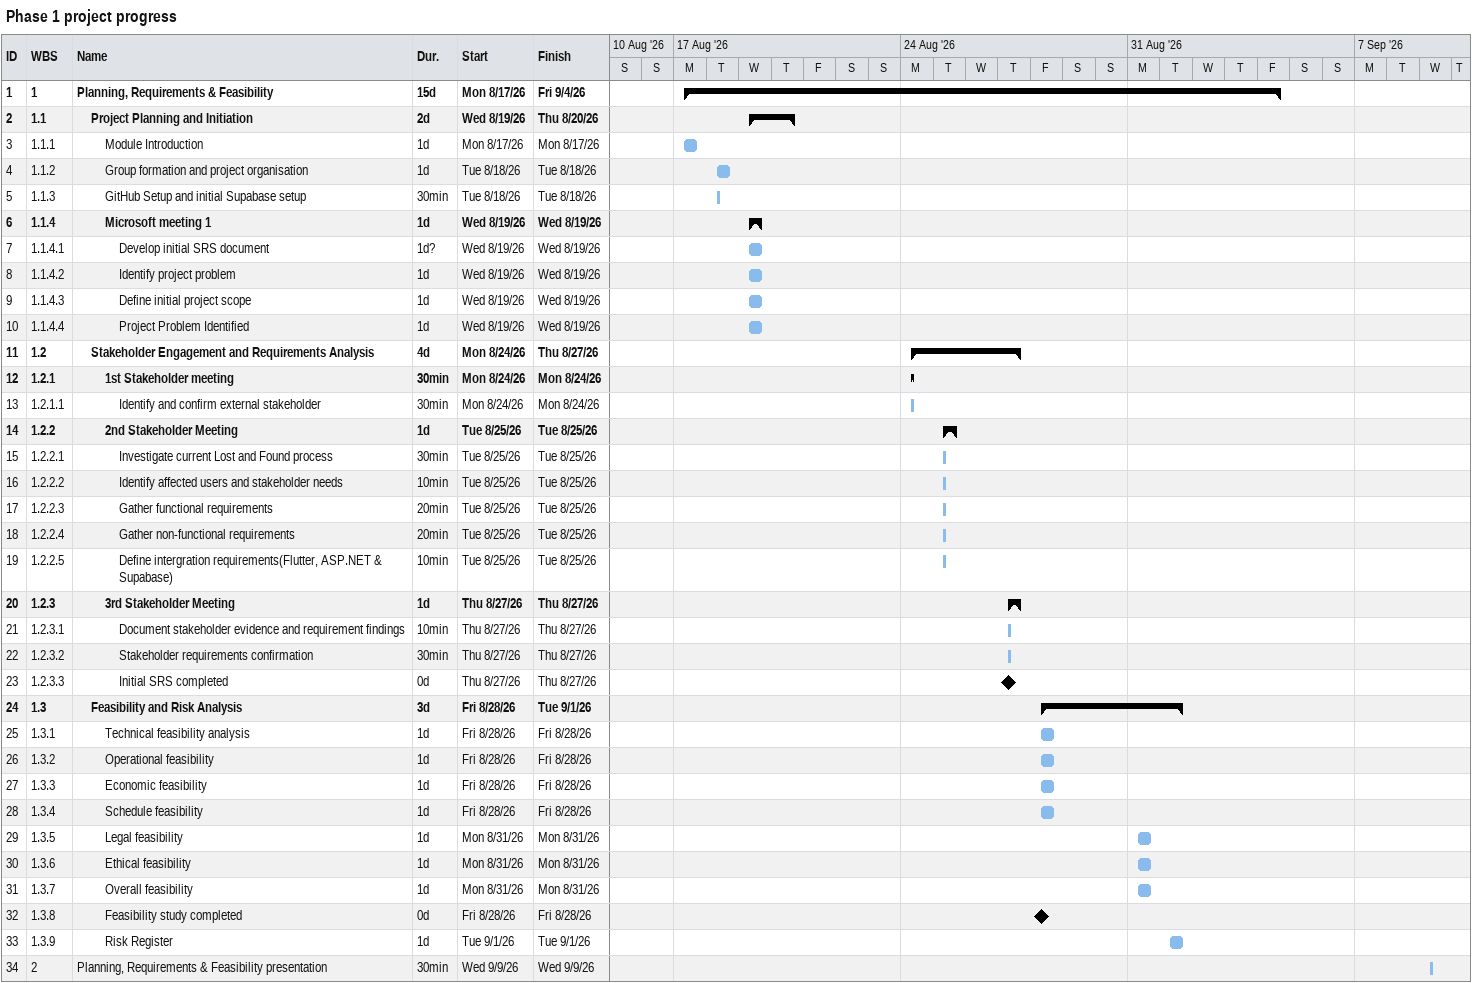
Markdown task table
Phase 1 project progress

| ID | WBS | Task | Duration | Start | Finish |
|---|---|---|---|---|---|
| 1 | 1 | **Planning, Requirements & Feasibility** | 15d | 2026-08-17 | 2026-09-04 |
| 2 | 1.1 | **Project Planning and Initiation** | 2d | 2026-08-19 | 2026-08-20 |
| 3 | 1.1.1 | Module Introduction | 1d | 2026-08-17 | 2026-08-17 |
| 4 | 1.1.2 | Group formation and project organisation | 1d | 2026-08-18 | 2026-08-18 |
| 5 | 1.1.3 | GitHub Setup and initial Supabase setup | 30min | 2026-08-18 | 2026-08-18 |
| 6 | 1.1.4 | **Microsoft meeting 1** | 1d | 2026-08-19 | 2026-08-19 |
| 7 | 1.1.4.1 | Develop initial SRS document | 1d? | 2026-08-19 | 2026-08-19 |
| 8 | 1.1.4.2 | Identify project problem | 1d | 2026-08-19 | 2026-08-19 |
| 9 | 1.1.4.3 | Define initial project scope | 1d | 2026-08-19 | 2026-08-19 |
| 10 | 1.1.4.4 | Project Problem Identified | 1d | 2026-08-19 | 2026-08-19 |
| 11 | 1.2 | **Stakeholder Engagement and Requirements Analysis** | 4d | 2026-08-24 | 2026-08-27 |
| 12 | 1.2.1 | **1st Stakeholder meeting** | 30min | 2026-08-24 | 2026-08-24 |
| 13 | 1.2.1.1 | Identify and confirm external stakeholder | 30min | 2026-08-24 | 2026-08-24 |
| 14 | 1.2.2 | **2nd Stakeholder Meeting** | 1d | 2026-08-25 | 2026-08-25 |
| 15 | 1.2.2.1 | Investigate current Lost and Found process | 30min | 2026-08-25 | 2026-08-25 |
| 16 | 1.2.2.2 | Identify affected users and stakeholder needs | 10min | 2026-08-25 | 2026-08-25 |
| 17 | 1.2.2.3 | Gather functional requirements | 20min | 2026-08-25 | 2026-08-25 |
| 18 | 1.2.2.4 | Gather non-functional requirements | 20min | 2026-08-25 | 2026-08-25 |
| 19 | 1.2.2.5 | Define intergration requirements(Flutter, ASP.NET & Supabase) | 10min | 2026-08-25 | 2026-08-25 |
| 20 | 1.2.3 | **3rd Stakeholder Meeting** | 1d | 2026-08-27 | 2026-08-27 |
| 21 | 1.2.3.1 | Document stakeholder evidence and requirement findings | 10min | 2026-08-27 | 2026-08-27 |
| 22 | 1.2.3.2 | Stakeholder requirements confirmation | 30min | 2026-08-27 | 2026-08-27 |
| 23 | 1.2.3.3 | Initial SRS completed | 0d | 2026-08-27 | 2026-08-27 |
| 24 | 1.3 | **Feasibility and Risk Analysis** | 3d | 2026-08-28 | 2026-09-01 |
| 25 | 1.3.1 | Technical feasibility analysis | 1d | 2026-08-28 | 2026-08-28 |
| 26 | 1.3.2 | Operational feasibility | 1d | 2026-08-28 | 2026-08-28 |
| 27 | 1.3.3 | Economic feasibility | 1d | 2026-08-28 | 2026-08-28 |
| 28 | 1.3.4 | Schedule feasibility | 1d | 2026-08-28 | 2026-08-28 |
| 29 | 1.3.5 | Legal feasibility | 1d | 2026-08-31 | 2026-08-31 |
| 30 | 1.3.6 | Ethical feasibility | 1d | 2026-08-31 | 2026-08-31 |
| 31 | 1.3.7 | Overall feasibility | 1d | 2026-08-31 | 2026-08-31 |
| 32 | 1.3.8 | Feasibility study completed | 0d | 2026-08-28 | 2026-08-28 |
| 33 | 1.3.9 | Risk Register | 1d | 2026-09-01 | 2026-09-01 |
| 34 | 2 | Planning, Requirements & Feasibility presentation | 30min | 2026-09-09 | 2026-09-09 |
